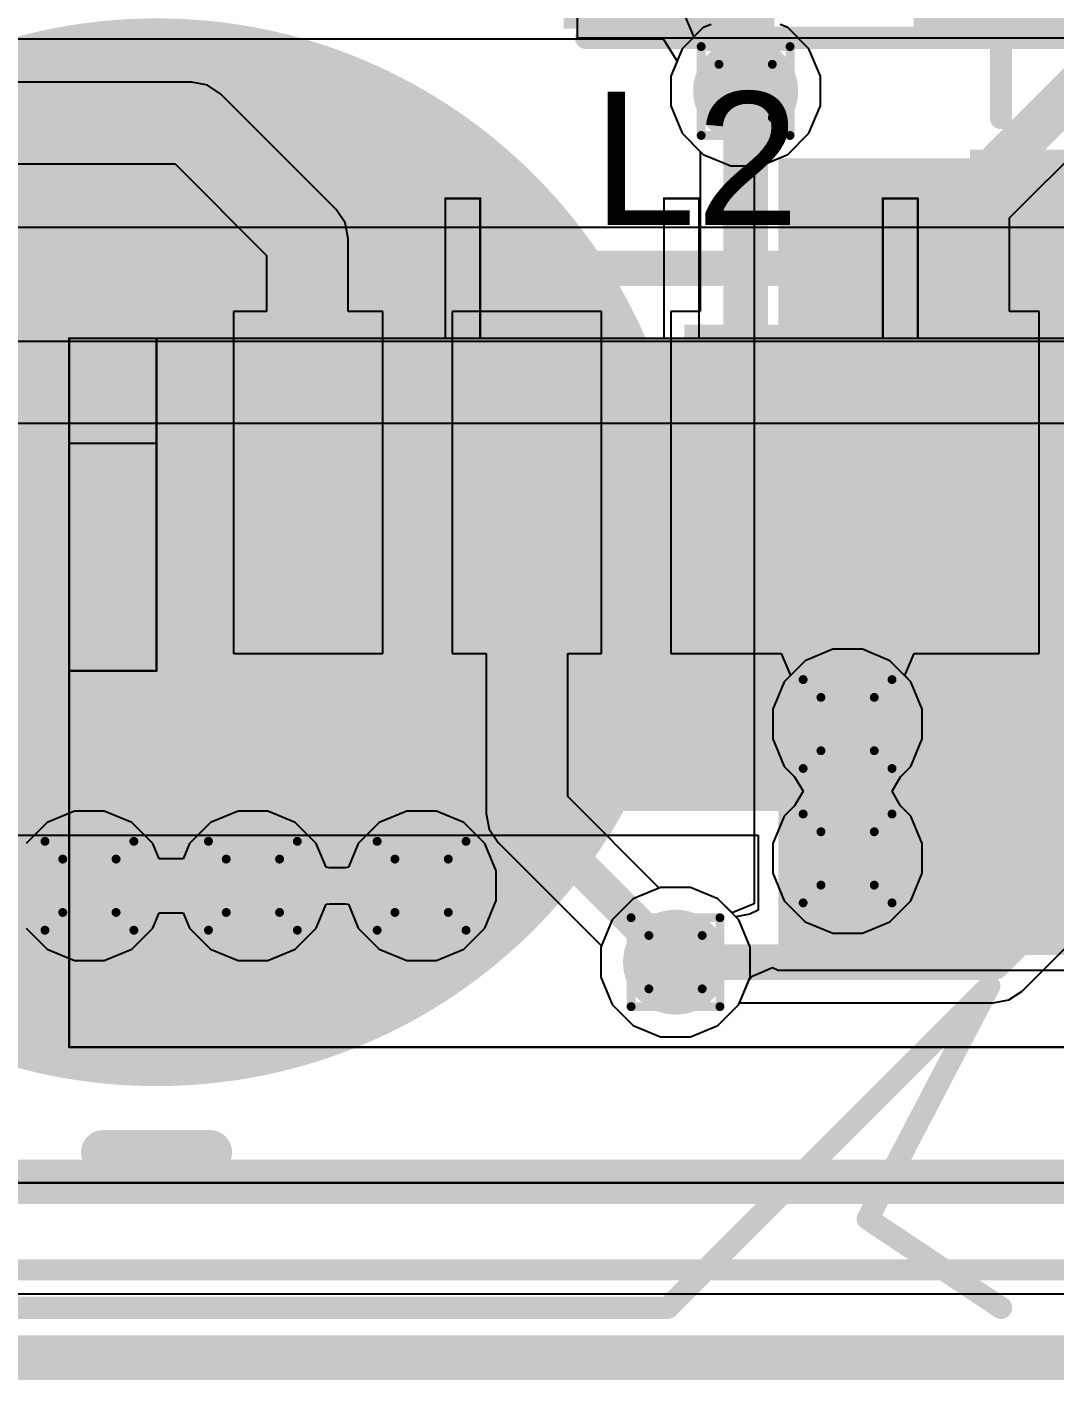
# Model space of a CAD drawing. Header units: inches. Extents: x -6 to 5433, y -4 to 5447.
# Drawn here: x 46.33 to 52.21, y -3.63 to 4.1 of the extents above; entities that cross this region are included whole.
import ezdxf

# ---------------------------------------------------------------- set-up
doc = ezdxf.new("R2010")
doc.units = ezdxf.units.IN
for name, color, linetype in [('Board_outline', 216, 'Continuous'), ('Bottom Layer', 5, 'Continuous'), ('Bottom Overlay', 54, 'Continuous'), ('Bottom Paste', 16, 'Continuous'), ('Bottom Solder', 6, 'Continuous'), ('Dimensions', 6, 'Continuous'), ('Drill Drawing', 1, 'Continuous'), ('Ground', 16, 'Continuous'), ('Mechanical 4', 56, 'Continuous'), ('Power', 76, 'Continuous'), ('Top Layer', 1, 'Continuous'), ('Top Overlay', 2, 'Continuous'), ('Top Paste', 8, 'Continuous'), ('Top Solder', 216, 'Continuous'), ('Via Holes', 16, 'Continuous')]:
    doc.layers.add(name, color=color, linetype=linetype)
doc.styles.add('Arial', font='', dxfattribs={"height": 0.2})
doc.styles.get('Arial').set_extended_font_data('Arial')

# ---------------------------------------------------------------- blocks, each defined once
blk = doc.blocks.new('MY_927_02_B_30')
at = {"layer": 'Bottom Layer'}
h = blk.add_hatch(color=5, dxfattribs=at)
edge = h.paths.add_edge_path()
edge.add_arc((0, 0), 3, 0, 360)
blk.add_hatch(color=5, dxfattribs=at).paths.add_polyline_path([(-8.2, 2.25), (-4.7, 2.25), (-4.7, -2.25), (-8.2, -2.25)])
at = {"layer": 'Bottom Paste'}
h = blk.add_hatch(color=16, dxfattribs=at)
edge = h.paths.add_edge_path()
edge.add_arc((0, 0), 3, 0, 360)
blk.add_hatch(color=16, dxfattribs=at).paths.add_polyline_path([(-8.2, 2.25), (-4.7, 2.25), (-4.7, -2.25), (-8.2, -2.25)])
at = {"layer": 'Bottom Solder'}
h = blk.add_hatch(color=6, dxfattribs=at)
edge = h.paths.add_edge_path()
edge.add_arc((0, 0), 3.0508, 0, 360)
blk.add_hatch(color=6, dxfattribs=at).paths.add_polyline_path([(-8.2508, 2.3008), (-4.6492, 2.3008), (-4.6492, -2.3008), (-8.2508, -2.3008)])
at = {"layer": 'Bottom Overlay'}
for points in [[(-4.064, 3.81, 0.127, 0.127, 0), (-4.826, 4.318, 0.127, 0.127, 0)], [(-2.921, 4.318, 0.127, 0.127, 0), (-4.7586, 2.4804, 0.127, 0.127, 0)], [(3.048, 4.318, 0.127, 0.127, 0), (-2.921, 4.318, 0.127, 0.127, 0)], [(-4.064, 3.81, 0.127, 0.127, 0), (-4.7574, 2.4816, 0.127, 0.127, 0)], [(0.3048, 3.429, 0.254, 0.254, 0), (-0.3048, 3.429, 0.254, 0.254, 0)], [(-4.826, -2.4811, 0.127, 0.127, 0), (-4.826, -2.921, 0.127, 0.127, 0)], [(-3.429, -4.318, 0.127, 0.127, 0), (-4.826, -2.921, 0.127, 0.127, 0)]]:
    blk.add_lwpolyline(points, format="xyseb", dxfattribs=at)
for points in [[(-4.8578, 4.318, 0.0635, 0.0635, 1), (-4.7943, 4.318, 0.0635, 0.0635, 1)], [(-2.9528, 4.318, 0.0635, 0.0635, 1), (-2.8893, 4.318, 0.0635, 0.0635, 1)], [(-2.9528, 4.318, 0.0635, 0.0635, 1), (-2.8893, 4.318, 0.0635, 0.0635, 1)], [(-4.0958, 3.81, 0.0635, 0.0635, 1), (-4.0323, 3.81, 0.0635, 0.0635, 1)], [(-4.0958, 3.81, 0.0635, 0.0635, 1), (-4.0323, 3.81, 0.0635, 0.0635, 1)], [(-0.3683, 3.429, 0.127, 0.127, 1), (-0.2413, 3.429, 0.127, 0.127, 1)], [(0.2413, 3.429, 0.127, 0.127, 1), (0.3683, 3.429, 0.127, 0.127, 1)], [(-4.7904, 2.4804, 0.0635, 0.0635, 1), (-4.7269, 2.4804, 0.0635, 0.0635, 1)], [(-4.7892, 2.4816, 0.0635, 0.0635, 1), (-4.7257, 2.4816, 0.0635, 0.0635, 1)], [(-4.8578, -2.4811, 0.0635, 0.0635, 1), (-4.7943, -2.4811, 0.0635, 0.0635, 1)], [(-4.8578, -2.921, 0.0635, 0.0635, 1), (-4.7943, -2.921, 0.0635, 0.0635, 1)], [(-4.8578, -2.921, 0.0635, 0.0635, 1), (-4.7943, -2.921, 0.0635, 0.0635, 1)]]:
    blk.add_lwpolyline(points, format="xyseb", close=True, dxfattribs=at)
blk = doc.blocks.new('VLS3012HBX_3R3M_146')
at = {"layer": 'Top Layer'}
for points in [[(-1.5, 1.7), (-0.5, 1.7), (-0.5, -1.7), (-1.5, -1.7)], [(0.5, 1.7), (1.5, 1.7), (1.5, -1.7), (0.5, -1.7)]]:
    blk.add_hatch(color=1, dxfattribs=at).paths.add_polyline_path(points)
at = {"layer": 'Top Paste'}
for points in [[(-1.5, 1.7), (-0.5, 1.7), (-0.5, -1.7), (-1.5, -1.7)], [(0.5, 1.7), (1.5, 1.7), (1.5, -1.7), (0.5, -1.7)]]:
    blk.add_hatch(color=8, dxfattribs=at).paths.add_polyline_path(points)
at = {"layer": 'Top Solder'}
for points in [[(-1.6016, 1.8016), (-0.3984, 1.8016), (-0.3984, -1.8016), (-1.6016, -1.8016)], [(0.3984, 1.8016), (1.6016, 1.8016), (1.6016, -1.8016), (0.3984, -1.8016)]]:
    blk.add_hatch(color=216, dxfattribs=at).paths.add_polyline_path(points)
at = {"layer": 'Top Overlay'}
for points in [[(1.4732, 1.8542, 0.127, 0.127, 0), (-1.4986, 1.8542, 0.127, 0.127, 0)], [(1.4732, -1.8542, 0.127, 0.127, 0), (-1.4986, -1.8542, 0.127, 0.127, 0)]]:
    blk.add_lwpolyline(points, format="xyseb", dxfattribs=at)
for points in [[(-1.5304, 1.8542, 0.0635, 0.0635, 1), (-1.4668, 1.8542, 0.0635, 0.0635, 1)], [(1.4414, 1.8542, 0.0635, 0.0635, 1), (1.505, 1.8542, 0.0635, 0.0635, 1)], [(-1.5304, -1.8542, 0.0635, 0.0635, 1), (-1.4668, -1.8542, 0.0635, 0.0635, 1)], [(1.4414, -1.8542, 0.0635, 0.0635, 1), (1.505, -1.8542, 0.0635, 0.0635, 1)]]:
    blk.add_lwpolyline(points, format="xyseb", close=True, dxfattribs=at)
blk = doc.blocks.new('SM06B_GHS_TB_LF__SN__147')
at = {"layer": 'Top Layer'}
for points in [[(-3.4255, 2.5994), (-2.8255, 2.5994), (-2.8255, 0.8994), (-3.4255, 0.8994)], [(-2.1755, 2.5994), (-1.5755, 2.5994), (-1.5755, 0.8994), (-2.1755, 0.8994)], [(-0.9253, 2.5994), (-0.3253, 2.5994), (-0.3253, 0.8994), (-0.9253, 0.8994)], [(0.3246, 2.5994), (0.9246, 2.5994), (0.9246, 0.8994), (0.3246, 0.8994)], [(1.5745, 2.5994), (2.1745, 2.5994), (2.1745, 0.8994), (1.5745, 0.8994)]]:
    blk.add_hatch(color=1, dxfattribs=at).paths.add_polyline_path(points)
at = {"layer": 'Top Paste'}
for points in [[(-3.4255, 2.5994), (-2.8255, 2.5994), (-2.8255, 0.8994), (-3.4255, 0.8994)], [(-2.1755, 2.5994), (-1.5755, 2.5994), (-1.5755, 0.8994), (-2.1755, 0.8994)], [(-0.9253, 2.5994), (-0.3253, 2.5994), (-0.3253, 0.8994), (-0.9253, 0.8994)], [(0.3246, 2.5994), (0.9246, 2.5994), (0.9246, 0.8994), (0.3246, 0.8994)], [(1.5745, 2.5994), (2.1745, 2.5994), (2.1745, 0.8994), (1.5745, 0.8994)]]:
    blk.add_hatch(color=8, dxfattribs=at).paths.add_polyline_path(points)
at = {"layer": 'Top Solder'}
for points in [[(-3.4763, 2.6502), (-2.7747, 2.6502), (-2.7747, 0.8486), (-3.4763, 0.8486)], [(-2.2263, 2.6502), (-1.5247, 2.6502), (-1.5247, 0.8486), (-2.2263, 0.8486)], [(-0.9761, 2.6502), (-0.2745, 2.6502), (-0.2745, 0.8486), (-0.9761, 0.8486)], [(0.2738, 2.6502), (0.9754, 2.6502), (0.9754, 0.8486), (0.2738, 0.8486)], [(1.5237, 2.6502), (2.2253, 2.6502), (2.2253, 0.8486), (1.5237, 0.8486)]]:
    blk.add_hatch(color=216, dxfattribs=at).paths.add_polyline_path(points)
at = {"layer": 'Top Overlay'}
for points in [[(-4.3101, -2.75, 0.12, 0.12, 0), (-0.45, -2.75, 0.12, 0.12, 0)], [(-0.45, -2.75, 0.12, 0.12, 0), (4.31, -2.75, 0.12, 0.12, 0)]]:
    blk.add_lwpolyline(points, format="xyseb", dxfattribs=at)
blk.add_lwpolyline([(-0.48, -2.75, 0.06, 0.06, 1), (-0.42, -2.75, 0.06, 0.06, 1)], format="xyseb", close=True, dxfattribs=at)
blk.add_lwpolyline([(-0.48, -2.75, 0.06, 0.06, 1), (-0.42, -2.75, 0.06, 0.06, 1)], format="xyseb", close=True, dxfattribs=at)

msp = doc.modelspace()

# ---------------------------------------------------------------- hatches: boundary and pattern name
at = {"layer": 'Bottom Layer'}
h = msp.add_hatch(color=5, dxfattribs=at)
edge = h.paths.add_edge_path()
edge.add_arc((50.4386, 3.7338), 0.3, 0, 360)
for points in [[(50.6253, -1.1519), (55.2722, -1.1519), (55.2722, 3.3481), (50.6253, 3.3481)], [(51.7722, -1.1519), (55.2722, -1.1519), (55.2722, 3.3481), (51.7722, 3.3481)]]:
    msp.add_hatch(color=5, dxfattribs=at).paths.add_polyline_path(points)
h = msp.add_hatch(color=5, dxfattribs=at)
edge = h.paths.add_edge_path()
edge.add_arc((51.0214, 0.1162), 0.3, 0, 360)
h = msp.add_hatch(color=5, dxfattribs=at)
edge = h.paths.add_edge_path()
edge.add_arc((51.0214, -0.6518), 0.3, 0, 360)
h = msp.add_hatch(color=5, dxfattribs=at)
edge = h.paths.add_edge_path()
edge.add_arc((46.6885, -0.808), 0.3, 0, 360)
h = msp.add_hatch(color=5, dxfattribs=at)
edge = h.paths.add_edge_path()
edge.add_arc((47.6228, -0.808), 0.3, 0, 360)
h = msp.add_hatch(color=5, dxfattribs=at)
edge = h.paths.add_edge_path()
edge.add_arc((48.5869, -0.808), 0.3, 0, 360)
h = msp.add_hatch(color=5, dxfattribs=at)
edge = h.paths.add_edge_path()
edge.add_arc((50.038, -1.2446), 0.3, 0, 360)
at = {"layer": 'Ground'}
h = msp.add_hatch(color=16, dxfattribs=at)
edge = h.paths.add_edge_path()
edge.add_arc((50.4386, 3.7338), 0.3, 0, 360)
for points in [[(42.3723, -0.381), (51.5366, -0.381), (51.5366, 2.3201), (42.3723, 2.3201)], [(50.6476, -0.9906), (51.5366, -0.9906), (51.5366, 0.1162), (50.6476, 0.1162)]]:
    msp.add_hatch(color=16, dxfattribs=at).paths.add_polyline_path(points)
h = msp.add_hatch(color=16, dxfattribs=at)
edge = h.paths.add_edge_path()
edge.add_arc((51.0214, 0.1162), 0.3, 0, 360)
h = msp.add_hatch(color=16, dxfattribs=at)
edge = h.paths.add_edge_path()
edge.add_arc((51.0214, -0.6518), 0.3, 0, 360)
h = msp.add_hatch(color=16, dxfattribs=at)
edge = h.paths.add_edge_path()
edge.add_arc((46.6885, -0.808), 0.3, 0, 360)
h = msp.add_hatch(color=16, dxfattribs=at)
edge = h.paths.add_edge_path()
edge.add_arc((47.6228, -0.808), 0.3, 0, 360)
h = msp.add_hatch(color=16, dxfattribs=at)
edge = h.paths.add_edge_path()
edge.add_arc((48.5869, -0.808), 0.3, 0, 360)
h = msp.add_hatch(color=16, dxfattribs=at)
edge = h.paths.add_edge_path()
edge.add_arc((50.038, -1.2446), 0.3, 0, 360)
at = {"layer": 'Power'}
h = msp.add_hatch(color=76, dxfattribs=at)
edge = h.paths.add_edge_path()
edge.add_arc((50.4386, 3.7338), 0.3, 0, 360)
h = msp.add_hatch(color=76, dxfattribs=at)
edge = h.paths.add_edge_path()
edge.add_arc((51.0214, 0.1162), 0.3, 0, 360)
h = msp.add_hatch(color=76, dxfattribs=at)
edge = h.paths.add_edge_path()
edge.add_arc((51.0214, -0.6518), 0.3, 0, 360)
h = msp.add_hatch(color=76, dxfattribs=at)
edge = h.paths.add_edge_path()
edge.add_arc((46.6885, -0.808), 0.3, 0, 360)
h = msp.add_hatch(color=76, dxfattribs=at)
edge = h.paths.add_edge_path()
edge.add_arc((47.6228, -0.808), 0.3, 0, 360)
h = msp.add_hatch(color=76, dxfattribs=at)
edge = h.paths.add_edge_path()
edge.add_arc((48.5869, -0.808), 0.3, 0, 360)
h = msp.add_hatch(color=76, dxfattribs=at)
edge = h.paths.add_edge_path()
edge.add_arc((50.038, -1.2446), 0.3, 0, 360)
at = {"layer": 'Top Layer'}
h = msp.add_hatch(color=1, dxfattribs=at)
edge = h.paths.add_edge_path()
edge.add_arc((50.4386, 3.7338), 0.3, 0, 360)
h = msp.add_hatch(color=1, dxfattribs=at)
edge = h.paths.add_edge_path()
edge.add_arc((51.0214, 0.1162), 0.3, 0, 360)
h = msp.add_hatch(color=1, dxfattribs=at)
edge = h.paths.add_edge_path()
edge.add_arc((51.0214, -0.6518), 0.3, 0, 360)
h = msp.add_hatch(color=1, dxfattribs=at)
edge = h.paths.add_edge_path()
edge.add_arc((46.6885, -0.808), 0.3, 0, 360)
h = msp.add_hatch(color=1, dxfattribs=at)
edge = h.paths.add_edge_path()
edge.add_arc((47.6228, -0.808), 0.3, 0, 360)
h = msp.add_hatch(color=1, dxfattribs=at)
edge = h.paths.add_edge_path()
edge.add_arc((48.5869, -0.808), 0.3, 0, 360)
h = msp.add_hatch(color=1, dxfattribs=at)
edge = h.paths.add_edge_path()
edge.add_arc((50.038, -1.2446), 0.3, 0, 360)
at = {"layer": 'Via Holes'}
h = msp.add_hatch(color=7, dxfattribs=at)
edge = h.paths.add_edge_path()
edge.add_arc((50.4386, 3.7338), 0.15, 0, 360)
h = msp.add_hatch(color=7, dxfattribs=at)
edge = h.paths.add_edge_path()
edge.add_arc((51.0214, 0.1162), 0.15, 0, 360)
h = msp.add_hatch(color=7, dxfattribs=at)
edge = h.paths.add_edge_path()
edge.add_arc((51.0214, -0.6518), 0.15, 0, 360)
h = msp.add_hatch(color=7, dxfattribs=at)
edge = h.paths.add_edge_path()
edge.add_arc((46.6885, -0.808), 0.15, 0, 360)
h = msp.add_hatch(color=7, dxfattribs=at)
edge = h.paths.add_edge_path()
edge.add_arc((47.6228, -0.808), 0.15, 0, 360)
h = msp.add_hatch(color=7, dxfattribs=at)
edge = h.paths.add_edge_path()
edge.add_arc((48.5869, -0.808), 0.15, 0, 360)
h = msp.add_hatch(color=7, dxfattribs=at)
edge = h.paths.add_edge_path()
edge.add_arc((50.038, -1.2446), 0.15, 0, 360)

# ---------------------------------------------------------------- linework, layer by layer
at = {"layer": 'Board_outline'}
msp.add_lwpolyline([(-4.9266, -3.505, 0.254, 0.254, 0), (66.0734, -3.505, 0.254, 0.254, 0)], format="xyseb", dxfattribs=at)
at = {"layer": 'Bottom Layer'}
for p, q in [((50.0892, 4.1678), (50.1418, 4.0408)), ((50.1418, 4.0408), (50.0766, 3.9757)), ((50.0766, 3.9757), (50.0116, 3.8187)), ((50.0116, 3.8187), (50.0116, 3.6489)), ((50.0116, 3.6489), (50.0766, 3.4919)), ((50.0766, 3.4919), (50.1967, 3.3718)), ((50.1967, 3.3718), (50.3537, 3.3068)), ((50.3537, 3.3068), (50.4878, 3.3068)), ((50.4878, 3.3068), (50.4878, -0.911)), ((49.9531, -0.8176), (49.7961, -0.8826)), ((50.1229, -0.8176), (49.9531, -0.8176)), ((50.2799, -0.8826), (50.1229, -0.8176)), ((49.7961, -0.8826), (49.676, -1.0027)), ((50.3608, -0.9636), (50.2799, -0.8826)), ((50.4878, -0.911), (50.3608, -0.9636)), ((49.676, -1.0027), (49.611, -1.1597)), ((49.611, -1.1597), (49.611, -1.3295)), ((50.4721, -1.3265), (50.592, -1.2756)), ((50.592, -1.2756), (50.6253, -1.2894)), ((50.6253, -1.2894), (52.6025, -1.2894)), ((49.611, -1.3295), (49.676, -1.4865)), ((50.4, -1.4865), (50.4584, -1.3454)), ((50.4584, -1.3454), (50.4721, -1.3265)), ((49.676, -1.4865), (49.7961, -1.6066)), ((50.2799, -1.6066), (50.4, -1.4865)), ((49.7961, -1.6066), (49.9531, -1.6716)), ((50.1229, -1.6716), (50.2799, -1.6066)), ((49.9531, -1.6716), (50.1229, -1.6716)), ((55.3678, -3.1425), (38.5808, -3.1425))]:
    msp.add_line(p, q, dxfattribs=at)
at = {"layer": 'Dimensions'}
msp.add_lwpolyline([(32.5832, 0.9965, 0.127, 0.127, 0), (61.5832, 0.9965, 0.127, 0.127, 0)], format="xyseb", dxfattribs=at)
at = {"layer": 'Drill Drawing'}
for points in [[(50.1846, 3.9878, 0.0508, 0.0508, 0), (50.6926, 3.9878, 0.0508, 0.0508, 0)], [(50.1846, 3.4798, 0.0508, 0.0508, 0), (50.1846, 3.9878, 0.0508, 0.0508, 0)], [(50.6926, 3.4798, 0.0508, 0.0508, 0), (50.6926, 3.9878, 0.0508, 0.0508, 0)], [(50.2862, 3.8862, 0.0508, 0.0508, 0), (50.591, 3.8862, 0.0508, 0.0508, 0)], [(50.2862, 3.5814, 0.0508, 0.0508, 0), (50.2862, 3.8862, 0.0508, 0.0508, 0)], [(50.591, 3.5814, 0.0508, 0.0508, 0), (50.591, 3.8862, 0.0508, 0.0508, 0)], [(50.2862, 3.5814, 0.0508, 0.0508, 0), (50.591, 3.5814, 0.0508, 0.0508, 0)], [(50.1846, 3.4798, 0.0508, 0.0508, 0), (50.6926, 3.4798, 0.0508, 0.0508, 0)], [(50.7674, 0.3702, 0.0508, 0.0508, 0), (51.2754, 0.3702, 0.0508, 0.0508, 0)], [(50.7674, -0.1378, 0.0508, 0.0508, 0), (50.7674, 0.3702, 0.0508, 0.0508, 0)], [(51.2754, -0.1378, 0.0508, 0.0508, 0), (51.2754, 0.3702, 0.0508, 0.0508, 0)], [(50.869, 0.2686, 0.0508, 0.0508, 0), (51.1738, 0.2686, 0.0508, 0.0508, 0)], [(50.869, -0.0362, 0.0508, 0.0508, 0), (50.869, 0.2686, 0.0508, 0.0508, 0)], [(51.1738, -0.0362, 0.0508, 0.0508, 0), (51.1738, 0.2686, 0.0508, 0.0508, 0)], [(50.869, -0.0362, 0.0508, 0.0508, 0), (51.1738, -0.0362, 0.0508, 0.0508, 0)], [(50.7674, -0.1378, 0.0508, 0.0508, 0), (51.2754, -0.1378, 0.0508, 0.0508, 0)], [(50.7674, -0.3978, 0.0508, 0.0508, 0), (51.2754, -0.3978, 0.0508, 0.0508, 0)], [(50.7674, -0.9058, 0.0508, 0.0508, 0), (50.7674, -0.3978, 0.0508, 0.0508, 0)], [(51.2754, -0.9058, 0.0508, 0.0508, 0), (51.2754, -0.3978, 0.0508, 0.0508, 0)], [(46.4345, -0.554, 0.0508, 0.0508, 0), (46.9425, -0.554, 0.0508, 0.0508, 0)], [(46.4345, -1.062, 0.0508, 0.0508, 0), (46.4345, -0.554, 0.0508, 0.0508, 0)], [(46.9425, -1.062, 0.0508, 0.0508, 0), (46.9425, -0.554, 0.0508, 0.0508, 0)], [(47.3688, -0.554, 0.0508, 0.0508, 0), (47.8768, -0.554, 0.0508, 0.0508, 0)], [(47.3688, -1.062, 0.0508, 0.0508, 0), (47.3688, -0.554, 0.0508, 0.0508, 0)], [(47.8768, -1.062, 0.0508, 0.0508, 0), (47.8768, -0.554, 0.0508, 0.0508, 0)], [(48.3329, -0.554, 0.0508, 0.0508, 0), (48.8409, -0.554, 0.0508, 0.0508, 0)], [(48.3329, -1.062, 0.0508, 0.0508, 0), (48.3329, -0.554, 0.0508, 0.0508, 0)], [(48.8409, -1.062, 0.0508, 0.0508, 0), (48.8409, -0.554, 0.0508, 0.0508, 0)], [(50.869, -0.4994, 0.0508, 0.0508, 0), (51.1738, -0.4994, 0.0508, 0.0508, 0)], [(50.869, -0.8042, 0.0508, 0.0508, 0), (50.869, -0.4994, 0.0508, 0.0508, 0)], [(51.1738, -0.8042, 0.0508, 0.0508, 0), (51.1738, -0.4994, 0.0508, 0.0508, 0)], [(46.5361, -0.6556, 0.0508, 0.0508, 0), (46.8409, -0.6556, 0.0508, 0.0508, 0)], [(46.5361, -0.9604, 0.0508, 0.0508, 0), (46.5361, -0.6556, 0.0508, 0.0508, 0)], [(46.8409, -0.9604, 0.0508, 0.0508, 0), (46.8409, -0.6556, 0.0508, 0.0508, 0)], [(47.4704, -0.6556, 0.0508, 0.0508, 0), (47.7752, -0.6556, 0.0508, 0.0508, 0)], [(47.4704, -0.9604, 0.0508, 0.0508, 0), (47.4704, -0.6556, 0.0508, 0.0508, 0)], [(47.7752, -0.9604, 0.0508, 0.0508, 0), (47.7752, -0.6556, 0.0508, 0.0508, 0)], [(48.4345, -0.6556, 0.0508, 0.0508, 0), (48.7393, -0.6556, 0.0508, 0.0508, 0)], [(48.4345, -0.9604, 0.0508, 0.0508, 0), (48.4345, -0.6556, 0.0508, 0.0508, 0)], [(48.7393, -0.9604, 0.0508, 0.0508, 0), (48.7393, -0.6556, 0.0508, 0.0508, 0)], [(50.869, -0.8042, 0.0508, 0.0508, 0), (51.1738, -0.8042, 0.0508, 0.0508, 0)], [(50.7674, -0.9058, 0.0508, 0.0508, 0), (51.2754, -0.9058, 0.0508, 0.0508, 0)], [(46.5361, -0.9604, 0.0508, 0.0508, 0), (46.8409, -0.9604, 0.0508, 0.0508, 0)], [(47.4704, -0.9604, 0.0508, 0.0508, 0), (47.7752, -0.9604, 0.0508, 0.0508, 0)], [(48.4345, -0.9604, 0.0508, 0.0508, 0), (48.7393, -0.9604, 0.0508, 0.0508, 0)], [(49.784, -0.9906, 0.0508, 0.0508, 0), (50.292, -0.9906, 0.0508, 0.0508, 0)], [(49.784, -1.4986, 0.0508, 0.0508, 0), (49.784, -0.9906, 0.0508, 0.0508, 0)], [(50.292, -1.4986, 0.0508, 0.0508, 0), (50.292, -0.9906, 0.0508, 0.0508, 0)], [(46.4345, -1.062, 0.0508, 0.0508, 0), (46.9425, -1.062, 0.0508, 0.0508, 0)], [(47.3688, -1.062, 0.0508, 0.0508, 0), (47.8768, -1.062, 0.0508, 0.0508, 0)], [(48.3329, -1.062, 0.0508, 0.0508, 0), (48.8409, -1.062, 0.0508, 0.0508, 0)], [(49.8856, -1.0922, 0.0508, 0.0508, 0), (50.1904, -1.0922, 0.0508, 0.0508, 0)], [(49.8856, -1.397, 0.0508, 0.0508, 0), (49.8856, -1.0922, 0.0508, 0.0508, 0)], [(50.1904, -1.397, 0.0508, 0.0508, 0), (50.1904, -1.0922, 0.0508, 0.0508, 0)], [(49.8856, -1.397, 0.0508, 0.0508, 0), (50.1904, -1.397, 0.0508, 0.0508, 0)], [(49.784, -1.4986, 0.0508, 0.0508, 0), (50.292, -1.4986, 0.0508, 0.0508, 0)]]:
    msp.add_lwpolyline(points, format="xyseb", dxfattribs=at)
for points in [[(50.1719, 3.9878, 0.0254, 0.0254, 1), (50.1973, 3.9878, 0.0254, 0.0254, 1)], [(50.1719, 3.9878, 0.0254, 0.0254, 1), (50.1973, 3.9878, 0.0254, 0.0254, 1)], [(50.6799, 3.9878, 0.0254, 0.0254, 1), (50.7053, 3.9878, 0.0254, 0.0254, 1)], [(50.6799, 3.9878, 0.0254, 0.0254, 1), (50.7053, 3.9878, 0.0254, 0.0254, 1)], [(50.2735, 3.8862, 0.0254, 0.0254, 1), (50.2989, 3.8862, 0.0254, 0.0254, 1)], [(50.2735, 3.8862, 0.0254, 0.0254, 1), (50.2989, 3.8862, 0.0254, 0.0254, 1)], [(50.5783, 3.8862, 0.0254, 0.0254, 1), (50.6037, 3.8862, 0.0254, 0.0254, 1)], [(50.5783, 3.8862, 0.0254, 0.0254, 1), (50.6037, 3.8862, 0.0254, 0.0254, 1)], [(50.2735, 3.5814, 0.0254, 0.0254, 1), (50.2989, 3.5814, 0.0254, 0.0254, 1)], [(50.2735, 3.5814, 0.0254, 0.0254, 1), (50.2989, 3.5814, 0.0254, 0.0254, 1)], [(50.5783, 3.5814, 0.0254, 0.0254, 1), (50.6037, 3.5814, 0.0254, 0.0254, 1)], [(50.5783, 3.5814, 0.0254, 0.0254, 1), (50.6037, 3.5814, 0.0254, 0.0254, 1)], [(50.1719, 3.4798, 0.0254, 0.0254, 1), (50.1973, 3.4798, 0.0254, 0.0254, 1)], [(50.1719, 3.4798, 0.0254, 0.0254, 1), (50.1973, 3.4798, 0.0254, 0.0254, 1)], [(50.6799, 3.4798, 0.0254, 0.0254, 1), (50.7053, 3.4798, 0.0254, 0.0254, 1)], [(50.6799, 3.4798, 0.0254, 0.0254, 1), (50.7053, 3.4798, 0.0254, 0.0254, 1)], [(50.7547, 0.3702, 0.0254, 0.0254, 1), (50.7801, 0.3702, 0.0254, 0.0254, 1)], [(50.7547, 0.3702, 0.0254, 0.0254, 1), (50.7801, 0.3702, 0.0254, 0.0254, 1)], [(51.2627, 0.3702, 0.0254, 0.0254, 1), (51.2881, 0.3702, 0.0254, 0.0254, 1)], [(51.2627, 0.3702, 0.0254, 0.0254, 1), (51.2881, 0.3702, 0.0254, 0.0254, 1)], [(50.8563, 0.2686, 0.0254, 0.0254, 1), (50.8817, 0.2686, 0.0254, 0.0254, 1)], [(50.8563, 0.2686, 0.0254, 0.0254, 1), (50.8817, 0.2686, 0.0254, 0.0254, 1)], [(51.1611, 0.2686, 0.0254, 0.0254, 1), (51.1865, 0.2686, 0.0254, 0.0254, 1)], [(51.1611, 0.2686, 0.0254, 0.0254, 1), (51.1865, 0.2686, 0.0254, 0.0254, 1)], [(50.8563, -0.0362, 0.0254, 0.0254, 1), (50.8817, -0.0362, 0.0254, 0.0254, 1)], [(50.8563, -0.0362, 0.0254, 0.0254, 1), (50.8817, -0.0362, 0.0254, 0.0254, 1)], [(51.1611, -0.0362, 0.0254, 0.0254, 1), (51.1865, -0.0362, 0.0254, 0.0254, 1)], [(51.1611, -0.0362, 0.0254, 0.0254, 1), (51.1865, -0.0362, 0.0254, 0.0254, 1)], [(50.7547, -0.1378, 0.0254, 0.0254, 1), (50.7801, -0.1378, 0.0254, 0.0254, 1)], [(50.7547, -0.1378, 0.0254, 0.0254, 1), (50.7801, -0.1378, 0.0254, 0.0254, 1)], [(51.2627, -0.1378, 0.0254, 0.0254, 1), (51.2881, -0.1378, 0.0254, 0.0254, 1)], [(51.2627, -0.1378, 0.0254, 0.0254, 1), (51.2881, -0.1378, 0.0254, 0.0254, 1)], [(50.7547, -0.3978, 0.0254, 0.0254, 1), (50.7801, -0.3978, 0.0254, 0.0254, 1)], [(50.7547, -0.3978, 0.0254, 0.0254, 1), (50.7801, -0.3978, 0.0254, 0.0254, 1)], [(51.2627, -0.3978, 0.0254, 0.0254, 1), (51.2881, -0.3978, 0.0254, 0.0254, 1)], [(51.2627, -0.3978, 0.0254, 0.0254, 1), (51.2881, -0.3978, 0.0254, 0.0254, 1)], [(46.4218, -0.554, 0.0254, 0.0254, 1), (46.4472, -0.554, 0.0254, 0.0254, 1)], [(46.4218, -0.554, 0.0254, 0.0254, 1), (46.4472, -0.554, 0.0254, 0.0254, 1)], [(46.9298, -0.554, 0.0254, 0.0254, 1), (46.9552, -0.554, 0.0254, 0.0254, 1)], [(46.9298, -0.554, 0.0254, 0.0254, 1), (46.9552, -0.554, 0.0254, 0.0254, 1)], [(47.3561, -0.554, 0.0254, 0.0254, 1), (47.3815, -0.554, 0.0254, 0.0254, 1)], [(47.3561, -0.554, 0.0254, 0.0254, 1), (47.3815, -0.554, 0.0254, 0.0254, 1)], [(47.8641, -0.554, 0.0254, 0.0254, 1), (47.8895, -0.554, 0.0254, 0.0254, 1)], [(47.8641, -0.554, 0.0254, 0.0254, 1), (47.8895, -0.554, 0.0254, 0.0254, 1)], [(48.3202, -0.554, 0.0254, 0.0254, 1), (48.3456, -0.554, 0.0254, 0.0254, 1)], [(48.3202, -0.554, 0.0254, 0.0254, 1), (48.3456, -0.554, 0.0254, 0.0254, 1)], [(48.8282, -0.554, 0.0254, 0.0254, 1), (48.8536, -0.554, 0.0254, 0.0254, 1)], [(48.8282, -0.554, 0.0254, 0.0254, 1), (48.8536, -0.554, 0.0254, 0.0254, 1)], [(50.8563, -0.4994, 0.0254, 0.0254, 1), (50.8817, -0.4994, 0.0254, 0.0254, 1)], [(50.8563, -0.4994, 0.0254, 0.0254, 1), (50.8817, -0.4994, 0.0254, 0.0254, 1)], [(51.1611, -0.4994, 0.0254, 0.0254, 1), (51.1865, -0.4994, 0.0254, 0.0254, 1)], [(51.1611, -0.4994, 0.0254, 0.0254, 1), (51.1865, -0.4994, 0.0254, 0.0254, 1)], [(46.5234, -0.6556, 0.0254, 0.0254, 1), (46.5488, -0.6556, 0.0254, 0.0254, 1)], [(46.5234, -0.6556, 0.0254, 0.0254, 1), (46.5488, -0.6556, 0.0254, 0.0254, 1)], [(46.8282, -0.6556, 0.0254, 0.0254, 1), (46.8536, -0.6556, 0.0254, 0.0254, 1)], [(46.8282, -0.6556, 0.0254, 0.0254, 1), (46.8536, -0.6556, 0.0254, 0.0254, 1)], [(47.4577, -0.6556, 0.0254, 0.0254, 1), (47.4831, -0.6556, 0.0254, 0.0254, 1)], [(47.4577, -0.6556, 0.0254, 0.0254, 1), (47.4831, -0.6556, 0.0254, 0.0254, 1)], [(47.7625, -0.6556, 0.0254, 0.0254, 1), (47.7879, -0.6556, 0.0254, 0.0254, 1)], [(47.7625, -0.6556, 0.0254, 0.0254, 1), (47.7879, -0.6556, 0.0254, 0.0254, 1)], [(48.4218, -0.6556, 0.0254, 0.0254, 1), (48.4472, -0.6556, 0.0254, 0.0254, 1)], [(48.4218, -0.6556, 0.0254, 0.0254, 1), (48.4472, -0.6556, 0.0254, 0.0254, 1)], [(48.7266, -0.6556, 0.0254, 0.0254, 1), (48.752, -0.6556, 0.0254, 0.0254, 1)], [(48.7266, -0.6556, 0.0254, 0.0254, 1), (48.752, -0.6556, 0.0254, 0.0254, 1)], [(50.8563, -0.8042, 0.0254, 0.0254, 1), (50.8817, -0.8042, 0.0254, 0.0254, 1)], [(50.8563, -0.8042, 0.0254, 0.0254, 1), (50.8817, -0.8042, 0.0254, 0.0254, 1)], [(51.1611, -0.8042, 0.0254, 0.0254, 1), (51.1865, -0.8042, 0.0254, 0.0254, 1)], [(51.1611, -0.8042, 0.0254, 0.0254, 1), (51.1865, -0.8042, 0.0254, 0.0254, 1)], [(50.7547, -0.9058, 0.0254, 0.0254, 1), (50.7801, -0.9058, 0.0254, 0.0254, 1)], [(50.7547, -0.9058, 0.0254, 0.0254, 1), (50.7801, -0.9058, 0.0254, 0.0254, 1)], [(51.2627, -0.9058, 0.0254, 0.0254, 1), (51.2881, -0.9058, 0.0254, 0.0254, 1)], [(51.2627, -0.9058, 0.0254, 0.0254, 1), (51.2881, -0.9058, 0.0254, 0.0254, 1)], [(46.5234, -0.9604, 0.0254, 0.0254, 1), (46.5488, -0.9604, 0.0254, 0.0254, 1)], [(46.5234, -0.9604, 0.0254, 0.0254, 1), (46.5488, -0.9604, 0.0254, 0.0254, 1)], [(46.8282, -0.9604, 0.0254, 0.0254, 1), (46.8536, -0.9604, 0.0254, 0.0254, 1)], [(46.8282, -0.9604, 0.0254, 0.0254, 1), (46.8536, -0.9604, 0.0254, 0.0254, 1)], [(47.4577, -0.9604, 0.0254, 0.0254, 1), (47.4831, -0.9604, 0.0254, 0.0254, 1)], [(47.4577, -0.9604, 0.0254, 0.0254, 1), (47.4831, -0.9604, 0.0254, 0.0254, 1)], [(47.7625, -0.9604, 0.0254, 0.0254, 1), (47.7879, -0.9604, 0.0254, 0.0254, 1)], [(47.7625, -0.9604, 0.0254, 0.0254, 1), (47.7879, -0.9604, 0.0254, 0.0254, 1)], [(48.4218, -0.9604, 0.0254, 0.0254, 1), (48.4472, -0.9604, 0.0254, 0.0254, 1)], [(48.4218, -0.9604, 0.0254, 0.0254, 1), (48.4472, -0.9604, 0.0254, 0.0254, 1)], [(48.7266, -0.9604, 0.0254, 0.0254, 1), (48.752, -0.9604, 0.0254, 0.0254, 1)], [(48.7266, -0.9604, 0.0254, 0.0254, 1), (48.752, -0.9604, 0.0254, 0.0254, 1)], [(49.7713, -0.9906, 0.0254, 0.0254, 1), (49.7967, -0.9906, 0.0254, 0.0254, 1)], [(49.7713, -0.9906, 0.0254, 0.0254, 1), (49.7967, -0.9906, 0.0254, 0.0254, 1)], [(50.2793, -0.9906, 0.0254, 0.0254, 1), (50.3047, -0.9906, 0.0254, 0.0254, 1)], [(50.2793, -0.9906, 0.0254, 0.0254, 1), (50.3047, -0.9906, 0.0254, 0.0254, 1)], [(46.4218, -1.062, 0.0254, 0.0254, 1), (46.4472, -1.062, 0.0254, 0.0254, 1)], [(46.4218, -1.062, 0.0254, 0.0254, 1), (46.4472, -1.062, 0.0254, 0.0254, 1)], [(46.9298, -1.062, 0.0254, 0.0254, 1), (46.9552, -1.062, 0.0254, 0.0254, 1)], [(46.9298, -1.062, 0.0254, 0.0254, 1), (46.9552, -1.062, 0.0254, 0.0254, 1)], [(47.3561, -1.062, 0.0254, 0.0254, 1), (47.3815, -1.062, 0.0254, 0.0254, 1)], [(47.3561, -1.062, 0.0254, 0.0254, 1), (47.3815, -1.062, 0.0254, 0.0254, 1)], [(47.8641, -1.062, 0.0254, 0.0254, 1), (47.8895, -1.062, 0.0254, 0.0254, 1)], [(47.8641, -1.062, 0.0254, 0.0254, 1), (47.8895, -1.062, 0.0254, 0.0254, 1)], [(48.3202, -1.062, 0.0254, 0.0254, 1), (48.3456, -1.062, 0.0254, 0.0254, 1)], [(48.3202, -1.062, 0.0254, 0.0254, 1), (48.3456, -1.062, 0.0254, 0.0254, 1)], [(48.8282, -1.062, 0.0254, 0.0254, 1), (48.8536, -1.062, 0.0254, 0.0254, 1)], [(48.8282, -1.062, 0.0254, 0.0254, 1), (48.8536, -1.062, 0.0254, 0.0254, 1)], [(49.8729, -1.0922, 0.0254, 0.0254, 1), (49.8983, -1.0922, 0.0254, 0.0254, 1)], [(49.8729, -1.0922, 0.0254, 0.0254, 1), (49.8983, -1.0922, 0.0254, 0.0254, 1)], [(50.1777, -1.0922, 0.0254, 0.0254, 1), (50.2031, -1.0922, 0.0254, 0.0254, 1)], [(50.1777, -1.0922, 0.0254, 0.0254, 1), (50.2031, -1.0922, 0.0254, 0.0254, 1)], [(49.8729, -1.397, 0.0254, 0.0254, 1), (49.8983, -1.397, 0.0254, 0.0254, 1)], [(49.8729, -1.397, 0.0254, 0.0254, 1), (49.8983, -1.397, 0.0254, 0.0254, 1)], [(50.1777, -1.397, 0.0254, 0.0254, 1), (50.2031, -1.397, 0.0254, 0.0254, 1)], [(50.1777, -1.397, 0.0254, 0.0254, 1), (50.2031, -1.397, 0.0254, 0.0254, 1)], [(49.7713, -1.4986, 0.0254, 0.0254, 1), (49.7967, -1.4986, 0.0254, 0.0254, 1)], [(49.7713, -1.4986, 0.0254, 0.0254, 1), (49.7967, -1.4986, 0.0254, 0.0254, 1)], [(50.2793, -1.4986, 0.0254, 0.0254, 1), (50.3047, -1.4986, 0.0254, 0.0254, 1)], [(50.2793, -1.4986, 0.0254, 0.0254, 1), (50.3047, -1.4986, 0.0254, 0.0254, 1)]]:
    msp.add_lwpolyline(points, format="xyseb", close=True, dxfattribs=at)
at = {"layer": 'Ground'}
for p, q in [((52.0185, -1.4094), (65.1428, 11.7149)), ((50.2055, 4.0994), (50.1967, 4.0958)), ((50.6805, 4.0958), (50.6717, 4.0994)), ((50.1967, 4.0958), (50.0766, 3.9757)), ((50.8006, 3.9757), (50.6805, 4.0958)), ((50.0766, 3.9757), (50.0116, 3.8187)), ((50.8656, 3.8187), (50.8006, 3.9757)), ((50.0116, 3.8187), (50.0116, 3.6489)), ((50.8656, 3.6489), (50.8656, 3.8187)), ((50.0116, 3.6489), (50.0766, 3.4919)), ((50.8006, 3.4919), (50.8656, 3.6489)), ((50.0766, 3.4919), (50.1967, 3.3718)), ((50.6805, 3.3718), (50.8006, 3.4919)), ((50.1967, 3.3718), (50.3537, 3.3068)), ((50.5235, 3.3068), (50.6805, 3.3718)), ((50.3537, 3.3068), (50.5235, 3.3068)), ((55.2183, 2.9531), (45.1062, 2.9531)), ((42.3723, -0.5185), (50.5101, -0.5185)), ((50.5101, -0.5185), (50.5101, -0.9469)), ((49.9531, -0.8176), (49.7961, -0.8826)), ((50.1229, -0.8176), (49.9531, -0.8176)), ((50.2799, -0.8826), (50.1229, -0.8176)), ((49.7961, -0.8826), (49.676, -1.0027)), ((50.3831, -0.9859), (50.2799, -0.8826)), ((49.676, -1.0027), (49.611, -1.1597)), ((50.4628, -0.9709), (50.3831, -0.9859)), ((50.5101, -0.9469), (50.4628, -0.9709)), ((49.611, -1.1597), (49.611, -1.3295)), ((49.611, -1.3295), (49.676, -1.4865)), ((51.8537, -1.4777), (51.9429, -1.4599)), ((51.9429, -1.4599), (52.0185, -1.4094)), ((49.676, -1.4865), (49.7961, -1.6066)), ((50.2799, -1.6066), (50.4, -1.4865)), ((50.4, -1.4865), (50.4036, -1.4777)), ((50.4036, -1.4777), (51.8537, -1.4777)), ((49.7961, -1.6066), (49.9531, -1.6716)), ((50.1229, -1.6716), (50.2799, -1.6066)), ((49.9531, -1.6716), (50.1229, -1.6716)), ((56.8118, -3.1425), (37.0805, -3.1425))]:
    msp.add_line(p, q, dxfattribs=at)
for points in [[(51.8537, -1.2446, 0.2032, 0.2032, 0), (64.978, 11.8797, 0.2032, 0.2032, 0)], [(50.4386, 3.7338, 0.2032, 0.2032, 0), (50.4386, 6.5391, 0.2032, 0.2032, 0)], [(45.0096, 2.7201, 0.2032, 0.2032, 0), (55.3149, 2.7201, 0.2032, 0.2032, 0)], [(50.038, -1.2446, 0.2032, 0.2032, 0), (51.8537, -1.2446, 0.2032, 0.2032, 0)]]:
    msp.add_lwpolyline(points, format="xyseb", dxfattribs=at)
for points in [[(50.3878, 3.7338, 0.1016, 0.1016, 1), (50.4894, 3.7338, 0.1016, 0.1016, 1)], [(49.9872, -1.2446, 0.1016, 0.1016, 1), (50.0888, -1.2446, 0.1016, 0.1016, 1)], [(51.8029, -1.2446, 0.1016, 0.1016, 1), (51.9045, -1.2446, 0.1016, 0.1016, 1)], [(51.8029, -1.2446, 0.1016, 0.1016, 1), (51.9045, -1.2446, 0.1016, 0.1016, 1)]]:
    msp.add_lwpolyline(points, format="xyseb", close=True, dxfattribs=at)
at = {"layer": 'Mechanical 4'}
for points in [[(48.7222, 3.1201, 0.0127, 0.0127, 0), (48.9222, 3.1201, 0.0127, 0.0127, 0)], [(48.7222, 2.3201, 0.0127, 0.0127, 0), (48.7222, 3.1201, 0.0127, 0.0127, 0)], [(48.9222, 2.3201, 0.0127, 0.0127, 0), (48.9222, 3.1201, 0.0127, 0.0127, 0)], [(49.9722, 3.1201, 0.0127, 0.0127, 0), (50.1722, 3.1201, 0.0127, 0.0127, 0)], [(49.9722, 2.3201, 0.0127, 0.0127, 0), (49.9722, 3.1201, 0.0127, 0.0127, 0)], [(50.1722, 2.3201, 0.0127, 0.0127, 0), (50.1722, 3.1201, 0.0127, 0.0127, 0)], [(51.2222, 3.1201, 0.0127, 0.0127, 0), (51.4222, 3.1201, 0.0127, 0.0127, 0)], [(51.2222, 2.3201, 0.0127, 0.0127, 0), (51.2222, 3.1201, 0.0127, 0.0127, 0)], [(51.4222, 2.3201, 0.0127, 0.0127, 0), (51.4222, 3.1201, 0.0127, 0.0127, 0)], [(46.5722, 2.3201, 0.0127, 0.0127, 0), (59.8222, 2.3201, 0.0127, 0.0127, 0)], [(46.5722, -1.7299, 0.0127, 0.0127, 0), (46.5722, 2.3201, 0.0127, 0.0127, 0)], [(47.0722, 0.4201, 0.0127, 0.0127, 0), (47.0722, 2.3201, 0.0127, 0.0127, 0)], [(46.5722, 1.7201, 0.0127, 0.0127, 0), (47.0722, 1.7201, 0.0127, 0.0127, 0)], [(46.5722, 0.4201, 0.0127, 0.0127, 0), (47.0722, 0.4201, 0.0127, 0.0127, 0)], [(46.5722, -1.7299, 0.0127, 0.0127, 0), (59.8222, -1.7299, 0.0127, 0.0127, 0)], [(-2.5, -2.5, 0.254, 0.254, 0), (67.5, -2.5, 0.254, 0.254, 0)], [(-2.5028, -2.505, 0.0127, 0.0127, 0), (67.4972, -2.505, 0.0127, 0.0127, 0)]]:
    msp.add_lwpolyline(points, format="xyseb", dxfattribs=at)
for points in [[(48.7191, 3.1201, 0.00635, 0.00635, 1), (48.7254, 3.1201, 0.00635, 0.00635, 1)], [(48.7191, 3.1201, 0.00635, 0.00635, 1), (48.7254, 3.1201, 0.00635, 0.00635, 1)], [(48.9191, 3.1201, 0.00635, 0.00635, 1), (48.9254, 3.1201, 0.00635, 0.00635, 1)], [(48.9191, 3.1201, 0.00635, 0.00635, 1), (48.9254, 3.1201, 0.00635, 0.00635, 1)], [(49.9691, 3.1201, 0.00635, 0.00635, 1), (49.9754, 3.1201, 0.00635, 0.00635, 1)], [(49.9691, 3.1201, 0.00635, 0.00635, 1), (49.9754, 3.1201, 0.00635, 0.00635, 1)], [(50.1691, 3.1201, 0.00635, 0.00635, 1), (50.1754, 3.1201, 0.00635, 0.00635, 1)], [(50.1691, 3.1201, 0.00635, 0.00635, 1), (50.1754, 3.1201, 0.00635, 0.00635, 1)], [(51.2191, 3.1201, 0.00635, 0.00635, 1), (51.2254, 3.1201, 0.00635, 0.00635, 1)], [(51.2191, 3.1201, 0.00635, 0.00635, 1), (51.2254, 3.1201, 0.00635, 0.00635, 1)], [(51.4191, 3.1201, 0.00635, 0.00635, 1), (51.4254, 3.1201, 0.00635, 0.00635, 1)], [(51.4191, 3.1201, 0.00635, 0.00635, 1), (51.4254, 3.1201, 0.00635, 0.00635, 1)], [(46.5691, 2.3201, 0.00635, 0.00635, 1), (46.5754, 2.3201, 0.00635, 0.00635, 1)], [(46.5691, 2.3201, 0.00635, 0.00635, 1), (46.5754, 2.3201, 0.00635, 0.00635, 1)], [(47.0691, 2.3201, 0.00635, 0.00635, 1), (47.0754, 2.3201, 0.00635, 0.00635, 1)], [(48.7191, 2.3201, 0.00635, 0.00635, 1), (48.7254, 2.3201, 0.00635, 0.00635, 1)], [(48.9191, 2.3201, 0.00635, 0.00635, 1), (48.9254, 2.3201, 0.00635, 0.00635, 1)], [(49.9691, 2.3201, 0.00635, 0.00635, 1), (49.9754, 2.3201, 0.00635, 0.00635, 1)], [(50.1691, 2.3201, 0.00635, 0.00635, 1), (50.1754, 2.3201, 0.00635, 0.00635, 1)], [(51.2191, 2.3201, 0.00635, 0.00635, 1), (51.2254, 2.3201, 0.00635, 0.00635, 1)], [(51.4191, 2.3201, 0.00635, 0.00635, 1), (51.4254, 2.3201, 0.00635, 0.00635, 1)], [(46.5691, 1.7201, 0.00635, 0.00635, 1), (46.5754, 1.7201, 0.00635, 0.00635, 1)], [(47.0691, 1.7201, 0.00635, 0.00635, 1), (47.0754, 1.7201, 0.00635, 0.00635, 1)], [(46.5691, 0.4201, 0.00635, 0.00635, 1), (46.5754, 0.4201, 0.00635, 0.00635, 1)], [(47.0691, 0.4201, 0.00635, 0.00635, 1), (47.0754, 0.4201, 0.00635, 0.00635, 1)], [(47.0691, 0.4201, 0.00635, 0.00635, 1), (47.0754, 0.4201, 0.00635, 0.00635, 1)], [(46.5691, -1.7299, 0.00635, 0.00635, 1), (46.5754, -1.7299, 0.00635, 0.00635, 1)], [(46.5691, -1.7299, 0.00635, 0.00635, 1), (46.5754, -1.7299, 0.00635, 0.00635, 1)]]:
    msp.add_lwpolyline(points, format="xyseb", close=True, dxfattribs=at)
at = {"layer": 'Power'}
for p, q in [((50.242, 4.1146), (50.1967, 4.0958)), ((50.6805, 4.0958), (50.6351, 4.1146)), ((50.1967, 4.0958), (50.0766, 3.9757)), ((50.8006, 3.9757), (50.6805, 4.0958)), ((50.0766, 3.9757), (50.0116, 3.8187)), ((50.8656, 3.8187), (50.8006, 3.9757)), ((50.0116, 3.8187), (50.0116, 3.6489)), ((50.8656, 3.6489), (50.8656, 3.8187)), ((50.0116, 3.6489), (50.0766, 3.4919)), ((50.8006, 3.4919), (50.8656, 3.6489)), ((50.0766, 3.4919), (50.1967, 3.3718)), ((50.6805, 3.3718), (50.8006, 3.4919)), ((50.1967, 3.3718), (50.3537, 3.3068)), ((50.5235, 3.3068), (50.6805, 3.3718)), ((50.3537, 3.3068), (50.5235, 3.3068)), ((54.2326, 2.3015), (38.7804, 2.3015)), ((27.4271, 1.8354), (54.3291, 1.8354)), ((50.9365, 0.5432), (50.7795, 0.4782)), ((51.1063, 0.5432), (50.9365, 0.5432)), ((51.2633, 0.4782), (51.1063, 0.5432)), ((50.7795, 0.4782), (50.6594, 0.3581)), ((51.3834, 0.3581), (51.2633, 0.4782)), ((50.6594, 0.3581), (50.5944, 0.2011)), ((51.4484, 0.2011), (51.3834, 0.3581)), ((50.5944, 0.2011), (50.5944, 0.0313)), ((51.4484, 0.0313), (51.4484, 0.2011)), ((50.5944, 0.0313), (50.6594, -0.1257)), ((51.3834, -0.1257), (51.4484, 0.0313)), ((50.6594, -0.1257), (50.7186, -0.1848)), ((51.3242, -0.1848), (51.3834, -0.1257)), ((50.7186, -0.1848), (50.7667, -0.2678)), ((51.2761, -0.2678), (51.3242, -0.1848)), ((50.7667, -0.2678), (50.7186, -0.3508)), ((51.3242, -0.3508), (51.2761, -0.2678)), ((46.6036, -0.381), (46.4467, -0.446)), ((46.7735, -0.381), (46.6036, -0.381)), ((46.9304, -0.446), (46.7735, -0.381)), ((47.5379, -0.381), (47.381, -0.446)), ((47.7078, -0.381), (47.5379, -0.381)), ((47.8647, -0.446), (47.7078, -0.381)), ((48.5019, -0.381), (48.345, -0.446)), ((48.6718, -0.381), (48.5019, -0.381)), ((48.8287, -0.446), (48.6718, -0.381)), ((50.7186, -0.3508), (50.6594, -0.41)), ((51.3834, -0.41), (51.3242, -0.3508)), ((46.4467, -0.446), (46.3265, -0.5661)), ((47.0505, -0.5661), (46.9304, -0.446)), ((47.381, -0.446), (47.2608, -0.5661)), ((47.9848, -0.5661), (47.8647, -0.446)), ((48.345, -0.446), (48.2249, -0.5661)), ((48.9489, -0.5661), (48.8287, -0.446)), ((50.6594, -0.41), (50.5944, -0.5669)), ((51.4484, -0.5669), (51.3834, -0.41)), ((47.087, -0.6541), (47.0505, -0.5661)), ((47.2608, -0.5661), (47.2244, -0.6541)), ((48.0414, -0.7026), (47.9848, -0.5661)), ((48.2249, -0.5661), (48.1684, -0.7026)), ((49.0139, -0.7231), (48.9489, -0.5661)), ((50.5944, -0.5669), (50.5944, -0.7368)), ((51.4484, -0.7368), (51.4484, -0.5669)), ((47.2244, -0.6541), (47.087, -0.6541)), ((48.0579, -0.7054), (48.0414, -0.7026)), ((48.1519, -0.7054), (48.0579, -0.7054)), ((48.1684, -0.7026), (48.1519, -0.7054)), ((49.0139, -0.8929), (49.0139, -0.7231)), ((50.5944, -0.7368), (50.6594, -0.8937)), ((51.3834, -0.8937), (51.4484, -0.7368)), ((49.9531, -0.8176), (49.7961, -0.8826)), ((50.1229, -0.8176), (49.9531, -0.8176)), ((50.2799, -0.8826), (50.1229, -0.8176)), ((47.9848, -1.0499), (48.0414, -0.9134)), ((48.0414, -0.9134), (48.0579, -0.9106)), ((48.0579, -0.9106), (48.1519, -0.9106)), ((48.1519, -0.9106), (48.1684, -0.9134)), ((48.1684, -0.9134), (48.2249, -1.0499)), ((48.9489, -1.0499), (49.0139, -0.8929)), ((49.7961, -0.8826), (49.676, -1.0027)), ((50.4, -1.0027), (50.2799, -0.8826)), ((50.6594, -0.8937), (50.7795, -1.0138)), ((51.2633, -1.0138), (51.3834, -0.8937)), ((47.0505, -1.0499), (47.087, -0.9619)), ((47.087, -0.9619), (47.2244, -0.9619)), ((47.2244, -0.9619), (47.2608, -1.0499)), ((49.676, -1.0027), (49.611, -1.1597)), ((50.465, -1.1597), (50.4, -1.0027)), ((46.3265, -1.0499), (46.4467, -1.17)), ((46.9304, -1.17), (47.0505, -1.0499)), ((47.2608, -1.0499), (47.381, -1.17)), ((47.8647, -1.17), (47.9848, -1.0499)), ((48.2249, -1.0499), (48.345, -1.17)), ((48.8287, -1.17), (48.9489, -1.0499)), ((50.7795, -1.0138), (50.9365, -1.0788)), ((50.9365, -1.0788), (51.1063, -1.0788)), ((51.1063, -1.0788), (51.2633, -1.0138)), ((49.611, -1.1597), (49.611, -1.3295)), ((50.465, -1.3295), (50.465, -1.1597)), ((46.4467, -1.17), (46.6036, -1.235)), ((46.6036, -1.235), (46.7735, -1.235)), ((46.7735, -1.235), (46.9304, -1.17)), ((47.381, -1.17), (47.5379, -1.235)), ((47.5379, -1.235), (47.7078, -1.235)), ((47.7078, -1.235), (47.8647, -1.17)), ((48.345, -1.17), (48.5019, -1.235)), ((48.5019, -1.235), (48.6718, -1.235)), ((48.6718, -1.235), (48.8287, -1.17)), ((49.611, -1.3295), (49.676, -1.4865)), ((50.4, -1.4865), (50.465, -1.3295)), ((49.676, -1.4865), (49.7961, -1.6066)), ((50.2799, -1.6066), (50.4, -1.4865)), ((49.7961, -1.6066), (49.9531, -1.6716)), ((50.1229, -1.6716), (50.2799, -1.6066)), ((49.9531, -1.6716), (50.1229, -1.6716)), ((56.0944, -3.1425), (37.0805, -3.1425))]:
    msp.add_line(p, q, dxfattribs=at)
msp.add_lwpolyline([(39.4661, 2.0684, 0.2032, 0.2032, 0), (54.3291, 2.0684, 0.2032, 0.2032, 0)], format="xyseb", dxfattribs=at)
at = {"layer": 'Top Layer'}
for p, q in [((49.4753, 7.7454), (49.4753, 4.037)), ((44.4652, 4.0319), (49.9669, 4.0319)), ((49.4753, 4.037), (52.5004, 4.037)), ((49.9669, 4.0319), (50.0473, 3.9049)), ((50.0473, 3.9049), (50.0116, 3.8187)), ((50.0116, 3.8187), (50.0116, 3.6489)), ((47.2744, 3.784), (44.5443, 3.784)), ((47.3636, 3.7663), (47.2744, 3.784)), ((47.4392, 3.7158), (47.3636, 3.7663)), ((48.0992, 3.0558), (47.4392, 3.7158)), ((50.0116, 3.6489), (50.0766, 3.4919)), ((51.9475, 3.0081), (52.5587, 3.6193)), ((50.0766, 3.4919), (50.1796, 3.3889)), ((50.1796, 3.3889), (50.1796, 2.474)), ((44.5443, 3.3179), (47.1779, 3.3179)), ((47.1779, 3.3179), (47.7013, 2.7945)), ((48.1497, 2.9802), (48.0992, 3.0558)), ((48.1675, 2.891), (48.1497, 2.9802)), ((51.9475, 2.474), (51.9475, 3.0081)), ((48.1675, 2.474), (48.1675, 2.891)), ((47.7013, 2.7945), (47.7013, 2.474)), ((47.7013, 2.474), (47.5115, 2.474)), ((47.5115, 2.474), (47.5115, 0.52)), ((48.3655, 2.474), (48.1675, 2.474)), ((48.3655, 0.52), (48.3655, 2.474)), ((49.6157, 2.474), (48.7617, 2.474)), ((48.7617, 2.474), (48.7617, 0.52)), ((49.6157, 0.52), (49.6157, 2.474)), ((50.1796, 2.474), (50.0116, 2.474)), ((50.0116, 2.474), (50.0116, 0.52)), ((52.1155, 2.474), (51.9475, 2.474)), ((52.1155, 0.52), (52.1155, 2.474)), ((47.5115, 0.52), (48.3655, 0.52)), ((48.7617, 0.52), (48.9556, 0.52)), ((48.9556, 0.52), (48.9556, -0.3953)), ((49.4217, -0.2987), (49.4217, 0.52)), ((49.4217, 0.52), (49.6157, 0.52)), ((50.0116, 0.52), (50.6417, 0.52)), ((50.6417, 0.52), (50.6943, 0.393)), ((51.3485, 0.393), (51.4011, 0.52)), ((51.4011, 0.52), (52.1155, 0.52)), ((50.6943, 0.393), (50.6594, 0.3581)), ((51.3834, 0.3581), (51.3485, 0.393)), ((50.6594, 0.3581), (50.5944, 0.2011)), ((51.4484, 0.2011), (51.3834, 0.3581)), ((50.5944, 0.2011), (50.5944, 0.0313)), ((51.4484, 0.0313), (51.4484, 0.2011)), ((50.5944, 0.0313), (50.6594, -0.1257)), ((51.3834, -0.1257), (51.4484, 0.0313)), ((50.6594, -0.1257), (50.7186, -0.1848)), ((51.3242, -0.1848), (51.3834, -0.1257)), ((50.7186, -0.1848), (50.7667, -0.2678)), ((51.2761, -0.2678), (51.3242, -0.1848)), ((49.9443, -0.8212), (49.4217, -0.2987)), ((50.7667, -0.2678), (50.7186, -0.3508)), ((51.3242, -0.3508), (51.2761, -0.2678)), ((50.7186, -0.3508), (50.6594, -0.41)), ((51.3834, -0.41), (51.3242, -0.3508)), ((48.9556, -0.3953), (48.9733, -0.4844)), ((50.6594, -0.41), (50.5944, -0.5669)), ((51.4484, -0.5669), (51.3834, -0.41)), ((48.9733, -0.4844), (49.0238, -0.5601)), ((49.0238, -0.5601), (49.6146, -1.1509)), ((50.5944, -0.5669), (50.5944, -0.7368)), ((51.4484, -0.7368), (51.4484, -0.5669)), ((50.5944, -0.7368), (50.6594, -0.8937)), ((51.3834, -0.8937), (51.4484, -0.7368)), ((49.9531, -0.8176), (49.9443, -0.8212)), ((50.1229, -0.8176), (49.9531, -0.8176)), ((50.2799, -0.8826), (50.1229, -0.8176)), ((50.4, -1.0027), (50.2799, -0.8826)), ((50.6594, -0.8937), (50.7795, -1.0138)), ((51.2633, -1.0138), (51.3834, -0.8937)), ((50.465, -1.1597), (50.4, -1.0027)), ((50.7795, -1.0138), (50.9365, -1.0788)), ((50.9365, -1.0788), (51.1063, -1.0788)), ((51.1063, -1.0788), (51.2633, -1.0138)), ((49.6146, -1.1509), (49.611, -1.1597)), ((49.611, -1.1597), (49.611, -1.3295)), ((50.465, -1.3295), (50.465, -1.1597)), ((49.611, -1.3295), (49.676, -1.4865)), ((50.4, -1.4865), (50.465, -1.3295)), ((49.676, -1.4865), (49.7961, -1.6066)), ((50.2799, -1.6066), (50.4, -1.4865)), ((49.7961, -1.6066), (49.9531, -1.6716)), ((50.1229, -1.6716), (50.2799, -1.6066)), ((49.9531, -1.6716), (50.1229, -1.6716)), ((54.1616, -3.1425), (45.4664, -3.1425))]:
    msp.add_line(p, q, dxfattribs=at)
for points in [[(51.6885, 3.1154, 0.254, 0.254, 0), (52.4515, 3.8783, 0.254, 0.254, 0)], [(50.4386, 1.497, 0.254, 0.254, 0), (50.4386, 3.7338, 0.254, 0.254, 0)], [(36.9626, 3.551, 0.2032, 0.2032, 0), (47.2744, 3.551, 0.2032, 0.2032, 0)], [(47.2744, 3.551, 0.2032, 0.2032, 0), (47.9344, 2.891, 0.2032, 0.2032, 0)], [(51.6885, 1.497, 0.254, 0.254, 0), (51.6885, 3.1154, 0.254, 0.254, 0)], [(47.9344, 1.493, 0.2032, 0.2032, 0), (47.9344, 2.891, 0.2032, 0.2032, 0)], [(46.6885, -0.808, 0.254, 0.254, 0), (46.6885, 1.497, 0.254, 0.254, 0)], [(49.1887, -0.3953, 0.2032, 0.2032, 0), (49.1887, 1.497, 0.2032, 0.2032, 0)], [(49.1887, -0.3953, 0.2032, 0.2032, 0), (50.038, -1.2446, 0.2032, 0.2032, 0)]]:
    msp.add_lwpolyline(points, format="xyseb", dxfattribs=at)
for points in [[(50.3751, 3.7338, 0.127, 0.127, 1), (50.5021, 3.7338, 0.127, 0.127, 1)], [(47.2236, 3.551, 0.1016, 0.1016, 1), (47.3252, 3.551, 0.1016, 0.1016, 1)], [(47.2236, 3.551, 0.1016, 0.1016, 1), (47.3252, 3.551, 0.1016, 0.1016, 1)], [(51.625, 3.1154, 0.127, 0.127, 1), (51.752, 3.1154, 0.127, 0.127, 1)], [(51.625, 3.1154, 0.127, 0.127, 1), (51.752, 3.1154, 0.127, 0.127, 1)], [(47.8836, 2.891, 0.1016, 0.1016, 1), (47.9852, 2.891, 0.1016, 0.1016, 1)], [(47.8836, 2.891, 0.1016, 0.1016, 1), (47.9852, 2.891, 0.1016, 0.1016, 1)], [(46.625, 1.497, 0.127, 0.127, 1), (46.752, 1.497, 0.127, 0.127, 1)], [(50.3751, 1.497, 0.127, 0.127, 1), (50.5021, 1.497, 0.127, 0.127, 1)], [(51.625, 1.497, 0.127, 0.127, 1), (51.752, 1.497, 0.127, 0.127, 1)], [(47.8836, 1.493, 0.1016, 0.1016, 1), (47.9852, 1.493, 0.1016, 0.1016, 1)], [(49.1379, 1.497, 0.1016, 0.1016, 1), (49.2395, 1.497, 0.1016, 0.1016, 1)], [(49.1379, -0.3953, 0.1016, 0.1016, 1), (49.2395, -0.3953, 0.1016, 0.1016, 1)], [(49.1379, -0.3953, 0.1016, 0.1016, 1), (49.2395, -0.3953, 0.1016, 0.1016, 1)], [(46.625, -0.808, 0.127, 0.127, 1), (46.752, -0.808, 0.127, 0.127, 1)], [(49.9872, -1.2446, 0.1016, 0.1016, 1), (50.0888, -1.2446, 0.1016, 0.1016, 1)]]:
    msp.add_lwpolyline(points, format="xyseb", close=True, dxfattribs=at)

# ---------------------------------------------------------------- block references
at = {"rotation": 180}
for name, p in [('VLS3012HBX_3R3M_146', (51.0004, 5.8912)), ('MY_927_02_B_30', (47.0722, 1.0981))]:
    msp.add_blockref(name, p, dxfattribs=at)
msp.add_blockref('SM06B_GHS_TB_LF__SN__147', (49.814, -0.2524))

# ---------------------------------------------------------------- texts
at = {"layer": 'Top Overlay', "style": 'Arial'}
msp.add_text('L2', height=0.762, dxfattribs=at).set_placement((49.5626, 2.9672))

doc.saveas('drawing.dxf')
